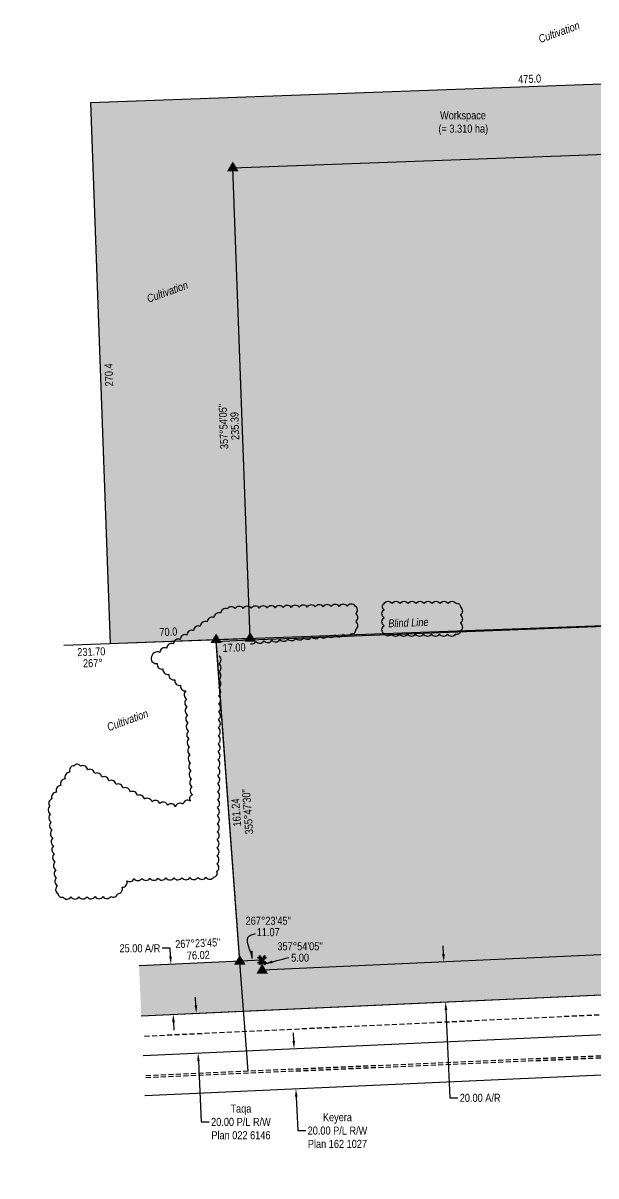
# Model space of a CAD drawing. Extents: x 685628 to 689949, y 5842791 to 5846601.
# Drawn here: x 688197 to 688912, y 5843346 to 5844787 of the extents above; entities that cross this region are included whole.
import ezdxf
from ezdxf.enums import TextEntityAlignment as Align

# ---------------------------------------------------------------- set-up
doc = ezdxf.new("R2010")
doc.units = 0
doc.header["$LTSCALE"] = 5
doc.linetypes.add('0', pattern=[1, 1, 0])
doc.linetypes.add('UG_PIPE', pattern=[1.875, 1.25, -0.625])
for name, color, linetype in [('AS-FENCE', 48, 'foc-FENCE'), ('AS-PIPE-UG', 44, 'UG_PIPE'), ('F-RW', 190, 'Continuous'), ('L-BD', 7, 'Continuous'), ('L-MON', 1, 'Continuous'), ('L-SEC', 7, 'Continuous'), ('P-PROPOSED', 10, 'Continuous'), ('P-PROPOSED-H', 21, 'Continuous'), ('P-TEMP-H 1', 41, 'Continuous'), ('P-TEMP_WORKSPACE', 46, 'Continuous'), ('P-TXT', 4, 'Continuous'), ('T-BUSH', 110, '0')]:
    doc.layers.add(name, color=color, linetype=linetype)
doc.layers.add('P-TEMP-T', color=46, linetype='Continuous', lineweight=18)
doc.layers.add('T-TEXT', color=48, linetype='Continuous', lineweight=18)
doc.styles.add('100L', font='ARIALN.TTF', dxfattribs={"height": 11})
doc.styles.add('80CG', font='ARIALN.TTF', dxfattribs={"height": 10})
doc.styles.add('80L', font='ARIALN.TTF', dxfattribs={"height": 10})
doc.styles.add('80LS', font='ARIALNI.TTF', dxfattribs={"height": 10})
doc.styles.add('foc-LtypeFont', font='ARIALN.TTF', dxfattribs={"height": 7.35})
doc.linetypes.add('foc-FENCE', pattern='A,10,-1,["X",foc-LtypeFont,S=0.2,R=0,X=-0.625,Y=-0.75],-1.24', length=12.24)
doc.dimstyles.new('Compass 5 000', dxfattribs={"dimscale": 5, "dimtxt": 9, "dimasz": 2, "dimexe": 0.2, "dimexo": 0.0625, "dimgap": 0.5, "dimtad": 0, "dimtih": 1, "dimtoh": 1, "dimzin": 0, "dimdsep": 46, "dimtxsty": '80CG', "dimcen": 0.1, "dimse1": 1, "dimse2": 1, "dimclrd": 256, "dimclrt": 256, "dimaunit": 1, "dimadec": 4, "dimazin": 0, "dimtfac": 0.06, "dimtofl": 0, "dimtmove": 0, "dimatfit": 1, "dimfxl": 0.2, "dimtolj": 1, "dimtzin": 0, "dimlwd": -1, "dimarcsym": 0})

# ---------------------------------------------------------------- blocks, each defined once
blk = doc.blocks.new('*D390')
at = {"layer": 'F-RW', "transparency": 16777216}
for p, q in [((688412.6, 5843559.5), (688412.1, 5843569.5)), ((688415.8, 5843489.6), (688419.2, 5843413.6)), ((688419.2, 5843413.6), (688429.2, 5843413.6))]:
    blk.add_line(p, q, dxfattribs=at)
for points in [[(688414.3, 5843559.6), (688410.9, 5843559.4), (688413, 5843549.5)], [(688417.4, 5843489.6), (688414.1, 5843489.5), (688415.3, 5843499.6)]]:
    blk.add_solid(points, dxfattribs=at)
at = {"layer": 'F-RW', "transparency": 16777216, "insert": (688468.8, 5843413.6), "char_height": 10, "attachment_point": 5, "style": '80CG'}
blk.add_mtext('\\A1;Taqa\\P20.00 P/L R/W\\PPlan 022 6146', dxfattribs=at)
blk = doc.blocks.new('*D391')
at = {"layer": 'F-RW', "transparency": 16777216}
for p, q in [((688534.8, 5843515), (688534.3, 5843525)), ((688538, 5843445.1), (688539.9, 5843402.8)), ((688539.9, 5843402.8), (688549.9, 5843402.8))]:
    blk.add_line(p, q, dxfattribs=at)
for points in [[(688536.4, 5843515.1), (688533.1, 5843514.9), (688535.2, 5843505)], [(688539.6, 5843445.2), (688536.3, 5843445), (688537.5, 5843455.1)]]:
    blk.add_solid(points, dxfattribs=at)
at = {"layer": 'F-RW', "transparency": 16777216, "insert": (688589.4, 5843402.8), "char_height": 10, "attachment_point": 5, "style": '80CG'}
blk.add_mtext('\\A1;Keyera\\P20.00 P/L R/W\\PPlan 162 1027', dxfattribs=at)
blk = doc.blocks.new('TRIA')
blk.add_hatch(color=255).paths.add_polyline_path([(-0.04, 1.52), (-1.47, -0.87), (1.39, -0.87)])
blk = doc.blocks.new('TRIAA')
blk.add_blockref('TRIA', (0, 0))
blk = doc.blocks.new('TRIB')
at = {"color": 1}
blk.add_lwpolyline([(-1.12, -0.67), (-0.04, 1.13), (1.04, -0.67)], close=True, dxfattribs=at)
blk = doc.blocks.new('TRIBB')
blk.add_blockref('TRIB', (0, 0))
blk = doc.blocks.new('TRICC')
for name in ['TRIAA', 'TRIBB']:
    blk.add_blockref(name, (0, 0))
blk = doc.blocks.new('plspike')
blk.add_blockref('TRICC', (0, 0))
blk = doc.blocks.new('*D419')
at = {"layer": 'P-TXT', "transparency": 16777216}
for p, q in [((688380.4, 5843630.6), (688370.4, 5843630.6)), ((688380.8, 5843620.6), (688380.4, 5843630.6)), ((688384.6, 5843538.2), (688385, 5843528.2))]:
    blk.add_line(p, q, dxfattribs=at)
at = {"layer": 'P-TXT', "linetype": 'Continuous', "transparency": 16777216}
for points in [[(688382.5, 5843620.7), (688379.2, 5843620.5), (688381.3, 5843610.6)], [(688386.3, 5843538.3), (688382.9, 5843538.1), (688384.1, 5843548.2)]]:
    blk.add_solid(points, dxfattribs=at)
at = {"layer": 'P-TXT', "linetype": 'Continuous', "transparency": 16777216, "insert": (688342.6, 5843630.6), "char_height": 10, "attachment_point": 5, "style": '80CG'}
blk.add_mtext('\\A1;25.00 A/R', dxfattribs=at)
blk = doc.blocks.new('TEMP')
h = blk.add_hatch(color=255)
h.dxf.hatch_style = 1
h.paths.add_polyline_path([(0, 0.25), (-0.67, 1.15), (-0.67, 0.67), (-1.15, 0.67), (-0.25, 0), (-1.15, -0.67), (-0.67, -0.67), (-0.67, -1.15), (0, -0.25), (0.67, -1.15), (0.67, -0.67), (1.15, -0.67), (0.25, 0), (1.15, 0.67), (0.67, 0.67), (0.67, 1.15)])
h.paths.add_polyline_path([(0.57, 0.85), (0.57, 0.57), (0.85, 0.57), (0.08, 0), (0.85, -0.57), (0.57, -0.57), (0.57, -0.85), (0, -0.08), (-0.57, -0.85), (-0.57, -0.57), (-0.85, -0.57), (-0.08, 0), (-0.85, 0.57), (-0.57, 0.57), (-0.57, 0.85), (0, 0.08)], flags=16)
h = blk.add_hatch(color=1)
h.dxf.hatch_style = 1
h.paths.add_polyline_path([(0, 0.08), (-0.57, 0.85), (-0.57, 0.57), (-0.85, 0.57), (-0.08, 0), (-0.85, -0.57), (-0.57, -0.57), (-0.57, -0.85), (0, -0.08), (0.57, -0.85), (0.57, -0.57), (0.85, -0.57), (0.08, 0), (0.85, 0.57), (0.57, 0.57), (0.57, 0.85)])
at = {"color": 1}
for p, q in [((-0.08, 0), (0.08, 0)), ((0, 0.08), (0, -0.08))]:
    blk.add_line(p, q, dxfattribs=at)
at = {"color": 255, "flags": 128}
blk.add_lwpolyline([(-0.25, 0), (-1.15, 0.67), (-0.67, 0.67), (-0.67, 1.15), (0, 0.25), (0.67, 1.15), (0.67, 0.67), (1.15, 0.67), (0.25, 0), (1.15, -0.67), (0.67, -0.67), (0.67, -1.15), (0, -0.25), (-0.67, -1.15), (-0.67, -0.67), (-1.15, -0.67)], close=True, dxfattribs=at)
at = {"color": 1, "flags": 128}
blk.add_lwpolyline([(-0.08, 0), (-0.85, 0.57), (-0.57, 0.57), (-0.57, 0.85), (0, 0.08), (0.57, 0.85), (0.57, 0.57), (0.85, 0.57), (0.08, 0), (0.85, -0.57), (0.57, -0.57), (0.57, -0.85), (0, -0.08), (-0.57, -0.85), (-0.57, -0.57), (-0.85, -0.57)], close=True, dxfattribs=at)
blk = doc.blocks.new('*D427')
at = {"layer": 'P-TXT', "transparency": 16777216}
for p, q in [((688721.8, 5843623.6), (688721.4, 5843633.6)), ((688725, 5843553.7), (688730, 5843443.7)), ((688730, 5843443.7), (688740, 5843443.7))]:
    blk.add_line(p, q, dxfattribs=at)
at = {"layer": 'P-TXT', "linetype": 'Continuous', "transparency": 16777216}
for points in [[(688723.5, 5843623.7), (688720.1, 5843623.5), (688722.3, 5843613.6)], [(688726.7, 5843553.7), (688723.3, 5843553.6), (688724.5, 5843563.6)]]:
    blk.add_solid(points, dxfattribs=at)
at = {"layer": 'P-TXT', "linetype": 'Continuous', "transparency": 16777216, "insert": (688767.7, 5843443.7), "char_height": 10, "attachment_point": 5, "style": '80CG'}
blk.add_mtext('\\A1;20.00 A/R', dxfattribs=at)

msp = doc.modelspace()

# ---------------------------------------------------------------- hatches: boundary and pattern name
at = {"layer": 'P-PROPOSED-H'}
h = msp.add_hatch(color=256, dxfattribs=at)
h.dxf.hatch_style = 1
h.paths.add_polyline_path([(689769.485, 5844002.578), (689511.794, 5843993.17), (689524.364, 5843650.126), (688495.627, 5843603.299), (688495.169, 5843615.79), (688467.537, 5843614.511), (688437.962, 5844016.469), (688480.43, 5844018.038), (688458.884, 5844606.059), (689470.702, 5844643.091), (689486.277, 5844218.044), (689586.199, 5844221.709), (689592.174, 5844058.626), (689767.094, 5844065.004)])
h = msp.add_hatch(color=256, dxfattribs=at)
h.dxf.hatch_style = 1
h.paths.add_polyline_path([(688344.342, 5843546.386), (688497.894, 5843553.356), (689588.626, 5843603.005), (689575.161, 5843970.478), (689599.226, 5843996.362), (689511.794, 5843993.17), (689524.364, 5843650.126), (688495.627, 5843603.299), (688495.169, 5843615.79), (688341.508, 5843608.815)])
at = {"layer": 'P-TEMP-H 1'}
h = msp.add_hatch(color=256, dxfattribs=at)
h.dxf.hatch_style = 1
h.paths.add_polyline_path([(689467.502, 5844730.523), (688280.819, 5844687.091), (688305.553, 5844011.628), (688480.417, 5844018.031), (688458.884, 5844606.059), (689470.702, 5844643.091)])

# ---------------------------------------------------------------- linework, layer by layer
at = {"layer": 'AS-FENCE', "flags": 128}
msp.add_lwpolyline([(689767.094, 5844065.004), (689301.974, 5844047.179), (688480.334, 5844015.579), (688437.559, 5844013.804), (688468.477, 5843597.189), (688473.867, 5843526.461), (688477.462, 5843476.941)], dxfattribs=at)
at = {"layer": 'AS-PIPE-UG'}
for p, q in [((689927.898, 5843594.763), (688345.515, 5843520.432)), ((689929.825, 5843539.531), (688347.746, 5843471.351)), ((689929.913, 5843537.033), (688347.86, 5843468.854))]:
    msp.add_line(p, q, dxfattribs=at)
at = {"layer": 'F-RW', "flags": 128}
for points in [[(688344.337, 5843546.356), (689633.557, 5843604.99), (689784.495, 5843610.796), (689786.417, 5843560.839), (689635.654, 5843555.039), (688346.607, 5843496.413)], [(688348.876, 5843446.499), (689637.751, 5843505.088), (689788.338, 5843510.881), (689786.417, 5843560.839), (689635.654, 5843555.039), (688346.607, 5843496.413)]]:
    msp.add_lwpolyline(points, dxfattribs=at)
at = {"layer": 'L-SEC'}
msp.add_line((688247.47, 5844009.535), (689779.659, 5844065.463), dxfattribs=at)
at = {"layer": 'P-PROPOSED', "flags": 128}
msp.add_lwpolyline([(689769.485, 5844002.578), (689511.794, 5843993.17), (689524.364, 5843650.126), (688495.627, 5843603.299), (688495.169, 5843615.79), (688467.537, 5843614.511), (688437.962, 5844016.469), (688480.43, 5844018.038), (688458.884, 5844606.059), (689470.702, 5844643.091), (689486.277, 5844218.044), (689586.199, 5844221.709), (689592.174, 5844058.626), (689767.094, 5844065.004)], close=True, dxfattribs=at)
msp.add_lwpolyline([(688344.342, 5843546.386), (688497.894, 5843553.356), (689588.626, 5843603.005), (689575.161, 5843970.478), (689599.226, 5843996.362), (689511.794, 5843993.17), (689524.364, 5843650.126), (688495.627, 5843603.299), (688495.169, 5843615.79), (688341.508, 5843608.815)], dxfattribs=at)
at = {"layer": 'P-TEMP_WORKSPACE'}
msp.add_lwpolyline([(689467.502, 5844730.523), (688280.819, 5844687.091), (688305.553, 5844011.628), (688480.417, 5844018.031), (688458.884, 5844606.059), (689470.702, 5844643.091)], close=True, dxfattribs=at)
at = {"layer": 'T-BUSH', "linetype": 'Continuous', "flags": 128}
msp.add_lwpolyline([(688647.592, 5844061.659, -0.52056705), (688657.59, 5844061.659, -0.52056705), (688667.589, 5844061.659, -0.52056705), (688677.588, 5844061.659, -0.52056705), (688687.587, 5844061.659, -0.52056705), (688697.586, 5844061.659, -0.52056705), (688707.585, 5844061.659, -0.52056705), (688717.584, 5844061.659, -0.52056705), (688727.583, 5844061.659, -0.52056705), (688737.582, 5844061.659, -0.52056705), (688742.984, 5844057.062, -0.52056705), (688742.984, 5844047.063, -0.52056705), (688742.984, 5844037.064, -0.52056705), (688742.984, 5844027.066, -0.52056705), (688736.964, 5844023.087, -0.52056705), (688726.965, 5844023.087, -0.52056705), (688716.966, 5844023.087, -0.52056705), (688706.967, 5844023.087, -0.52056705), (688696.968, 5844023.087, -0.52056705), (688686.969, 5844023.087, -0.52056705), (688676.97, 5844023.087, -0.52056705), (688666.971, 5844023.087, -0.52056705), (688656.972, 5844023.087, -0.52056705), (688647.592, 5844023.705, -0.52056705), (688647.592, 5844033.704, -0.52056705), (688647.592, 5844043.703, -0.52056705), (688647.592, 5844053.702, -0.52056705)], format="xyb", close=True, dxfattribs=at)
msp.add_lwpolyline([(688480.688, 5844011.212, 0.33543195), (688487.483, 5844014.041, 0.52056705), (688497.448, 5844014.858, 0.52056705), (688507.414, 5844015.675, 0.52056705), (688517.379, 5844016.492, 0.52056705), (688527.345, 5844017.309, 0.52056705), (688537.31, 5844018.126, 0.52056705), (688547.276, 5844018.943, 0.52056705), (688557.241, 5844019.76, 0.52056705), (688567.207, 5844020.577, 0.52056705), (688577.172, 5844021.394, 0.52056705), (688587.138, 5844022.211, 0.52056705), (688597.103, 5844023.028, 0.52056705), (688607.068, 5844023.845, 0.52056705), (688612.307, 5844029.017, 0.52056705), (688612.307, 5844039.016, 0.52056705), (688612.307, 5844049.015, 0.52056705), (688611.545, 5844058.237, 0.52056705), (688601.548, 5844058.035, 0.52056705), (688591.551, 5844057.833, 0.52056705), (688581.555, 5844057.632, 0.52056705), (688571.558, 5844057.43, 0.52056705), (688561.561, 5844057.228, 0.52056705), (688551.564, 5844057.027, 0.52056705), (688541.567, 5844056.825, 0.52056705), (688531.57, 5844056.623, 0.52056705), (688521.574, 5844056.422, 0.52056705), (688511.577, 5844056.22, 0.52056705), (688501.58, 5844056.018, 0.52056705), (688491.583, 5844055.817, 0.52056705), (688481.586, 5844055.615, 0.52056705), (688471.589, 5844055.414, 0.52056705), (688461.592, 5844055.212, 0.52056705), (688451.679, 5844054.737, 0.52056705), (688443.282, 5844049.309, 0.52056705), (688434.884, 5844043.881, 0.52056705), (688426.487, 5844038.454, 0.52056705), (688418.089, 5844033.026, 0.52056705), (688409.692, 5844027.599, 0.52056705), (688401.294, 5844022.171, 0.52056705), (688392.896, 5844016.744, 0.52056705), (688384.499, 5844011.316, 0.52056705), (688376.101, 5844005.888, 0.52056705), (688367.704, 5844000.461, 0.52056705), (688356.774, 5843993.397, 0.52056705), (688364.096, 5843986.587, 0.52056705), (688371.418, 5843979.778, 0.52056705), (688378.74, 5843972.969, 0.52056705), (688386.062, 5843966.16, 0.52056705), (688393.384, 5843959.351, 0.52056705), (688400.186, 5843952.295, 0.52056705), (688400.815, 5843942.316, 0.52056705), (688401.444, 5843932.337, 0.52056705), (688402.073, 5843922.358, 0.52056705), (688402.701, 5843912.379, 0.52056705), (688403.33, 5843902.4, 0.52056705), (688403.959, 5843892.421, 0.52056705), (688404.588, 5843882.442, 0.52056705), (688405.216, 5843872.462, 0.52056705), (688405.845, 5843862.483, 0.52056705), (688406.474, 5843852.504, 0.52056705), (688407.103, 5843842.525, 0.52056705), (688407.731, 5843832.546, 0.52056705), (688408.36, 5843822.567, 0.52056705), (688405.658, 5843814.67, 0.52056705), (688396.412, 5843810.864, 0.52056705), (688387.116, 5843807.603, 0.52056705), (688377.334, 5843809.677, 0.52056705), (688367.553, 5843811.75, 0.52056705), (688357.771, 5843813.824, 0.52056705), (688348.354, 5843816.916, 0.52056705), (688339.472, 5843821.508, 0.52056705), (688330.59, 5843826.101, 0.52056705), (688321.708, 5843830.694, 0.52056705), (688312.827, 5843835.286, 0.52056705), (688303.945, 5843839.879, 0.52056705), (688295.063, 5843844.472, 0.52056705), (688286.182, 5843849.064, 0.52056705), (688277.3, 5843853.657, 0.52056705), (688268.418, 5843858.25, 0.52056705), (688260.556, 5843858.855, 0.52056705), (688254.97, 5843850.562, 0.52056705), (688249.383, 5843842.269, 0.52056705), (688243.797, 5843833.976, 0.52056705), (688238.211, 5843825.684, 0.52056705), (688232.624, 5843817.391, 0.52056705), (688230.04, 5843808.334, 0.52056705), (688230.984, 5843798.38, 0.52056705), (688231.928, 5843788.426, 0.52056705), (688232.872, 5843778.472, 0.52056705), (688233.817, 5843768.518, 0.52056705), (688234.761, 5843758.563, 0.52056705), (688235.705, 5843748.609, 0.52056705), (688236.649, 5843738.655, 0.52056705), (688237.594, 5843728.701, 0.52056705), (688238.538, 5843718.747, 0.52056705), (688239.482, 5843708.792, 0.52056705), (688240.426, 5843698.838, 0.52056705), (688246.516, 5843694.62, 0.52056705), (688256.514, 5843694.759, 0.52056705), (688266.512, 5843694.898, 0.52056705), (688276.51, 5843695.037, 0.52056705), (688286.508, 5843695.175, 0.52056705), (688296.506, 5843695.314, 0.52056705), (688306.504, 5843695.453, 0.52056705), (688314.792, 5843698.858, 0.52056705), (688320.604, 5843706.994, 0.52056705), (688326.417, 5843715.13, 0.52056705), (688335.118, 5843717.78, 0.52056705), (688345.115, 5843717.968, 0.52056705), (688355.112, 5843718.157, 0.52056705), (688365.109, 5843718.345, 0.52056705), (688375.106, 5843718.533, 0.52056705), (688385.104, 5843718.722, 0.52056705), (688395.101, 5843718.91, 0.52056705), (688405.098, 5843719.099, 0.52056705), (688415.095, 5843719.287, 0.52056705), (688425.092, 5843719.476, 0.52056705), (688435.089, 5843719.664, 0.52056705), (688438.58, 5843726.307, 0.52056705), (688438.689, 5843736.305, 0.52056705), (688438.797, 5843746.304, 0.52056705), (688438.906, 5843756.302, 0.52056705), (688439.015, 5843766.3, 0.52056705), (688439.124, 5843776.299, 0.52056705), (688439.232, 5843786.297, 0.52056705), (688439.341, 5843796.295, 0.52056705), (688439.45, 5843806.294, 0.52056705), (688439.558, 5843816.292, 0.52056705), (688439.667, 5843826.29, 0.52056705), (688439.776, 5843836.288, 0.52056705), (688439.885, 5843846.287, 0.52056705), (688439.993, 5843856.285, 0.52056705), (688440.102, 5843866.283, 0.52056705), (688440.211, 5843876.282, 0.52056705), (688440.32, 5843886.28, 0.52056705), (688440.428, 5843896.278, 0.52056705), (688440.537, 5843906.276, 0.52056705), (688440.646, 5843916.275, 0.52056705), (688440.755, 5843926.273, 0.52056705), (688440.863, 5843936.271, 0.52056705), (688440.972, 5843946.27, 0.52056705), (688441.081, 5843956.268, 0.52056705), (688441.189, 5843966.266, 0.52056705), (688441.298, 5843976.264, 0.52056705), (688441.407, 5843986.263, 0.52056705), (688441.516, 5843996.261)], format="xyb", dxfattribs=at)

# ---------------------------------------------------------------- block references
at = {"layer": 'L-MON', "xscale": 4.999441249999988, "yscale": 4.999441249999988, "zscale": 4.999441249999988}
for p in [(688458.884, 5844606.059), (688480.417, 5844018.031), (688495.627, 5843603.299)]:
    msp.add_blockref('plspike', p, dxfattribs=at)
at = {"layer": 'L-MON', "color": 2, "linetype": 'Continuous', "xscale": 4.999441249999999, "yscale": 4.999441249999999, "zscale": 4.999441249999999}
for p in [(688437.962, 5844016.469), (688467.537, 5843614.511)]:
    msp.add_blockref('plspike', p, dxfattribs=at)
at = {"layer": 'L-MON', "color": 5, "linetype": 'Continuous', "xscale": 4.999441249999988, "yscale": 4.999441249999988, "zscale": 4.999441249999988}
msp.add_blockref('TEMP', (688495.169, 5843615.773), dxfattribs=at)

# ---------------------------------------------------------------- texts
at = {"layer": 'L-BD', "linetype": 'Continuous', "style": '80L'}
for s, height, rotation, p in [("357°54'05''", 9.99888, 92.0971, (688446.957, 5844282.838)), ('235.39', 9.9989, 92.0971, (688461.195, 5844283.36)), ('231.70', 9.9989, 2.0898, (688281.894, 5844001.301)), ('267°', 9.9989, 2.0905, (688283.852, 5843987.098)), ("355°47'30''", 9.99888, 94.2442, (688477.133, 5843801.414)), ('161.24', 9.9989, 94.2442, (688462.924, 5843800.359)), ('267°23\'45"', 9.9989, 2.604, (688414.936, 5843637.043)), ('76.02', 9.9989, 2.604, (688415.617, 5843622.06))]:
    msp.add_text(s, height=height, rotation=rotation, dxfattribs=at).set_placement(p, align=Align.MIDDLE)
for s, height, p in [('267°23\'45"', 9.9989, (688502.875, 5843665.085)), ('11.07', 9.9989, (688502.875, 5843650.836)), ("357°54'05''", 9.99888, (688542.72, 5843633.216)), ('5.00', 9.9989, (688542.72, 5843618.967))]:
    msp.add_text(s, height=height, dxfattribs=at).set_placement(p, align=Align.MIDDLE)
at = {"layer": 'L-BD', "linetype": 'Continuous', "insert": (688460.118, 5844011.462), "char_height": 9.9989, "width": 35.38604, "attachment_point": 2, "rotation": 2.0898, "style": '80L', "bg_fill": 1, "box_fill_scale": 1.1, "bg_fill_color": 21, "bg_fill_transparency": 0}
msp.add_mtext('17.00', dxfattribs=at)
at = {"layer": 'L-SEC', "insert": (688652.714, 5844041.688), "char_height": 9.99888, "attachment_point": 1, "rotation": 2.072955, "style": '100L'}
msp.add_mtext_dynamic_manual_height_columns('{\\fArial Narrow|b0|i1|c0|p34;Blind Line}', width=50.12168, gutter_width=54.994, heights=[0], dxfattribs=at)
at = {"layer": 'P-TEMP-T', "linetype": 'Continuous', "style": '80L'}
for s, rotation, p in [('475.0', 2.1878, (688829.479, 5844717.177)), ('270.4', 92.0985, (688303.743, 5844347.225)), ('70.0', 2.604026, (688378.131, 5844026.156))]:
    msp.add_text(s, height=9.9989, rotation=rotation, dxfattribs=at).set_placement(p, align=Align.MIDDLE)
at = {"layer": 'P-TEMP-T', "insert": (688715.171, 5844676.677), "char_height": 9.99888, "attachment_point": 1, "style": '80L'}
msp.add_mtext_dynamic_manual_height_columns('\\pi2.4304;Workspace\\P\\pi0.39443;(= 3.310 ha)', width=61.49831, gutter_width=49.994, heights=[0], dxfattribs=at)
at = {"layer": 'T-TEXT', "linetype": 'Continuous', "style": '80LS'}
for p in [(688866.206, 5844775.597), (688376.875, 5844451.183), (688327.169, 5843915.731)]:
    msp.add_text('Cultivation', height=10, rotation=20, dxfattribs=at).set_placement(p, align=Align.MIDDLE_CENTER)

# ---------------------------------------------------------------- dimensions: what is measured, and where the dimension line sits
at = {"layer": 'F-RW'}
for base, p1, p2, angle, text, picture, middle in [((688415.32, 5843499.56), (688196.636, 5843539.638), (688198.912, 5843489.696), 272.60974, 'Taqa\\P20.00 P/L R/W\\PPlan 022 6146', '*D390', (688468.778, 5843413.605)), ((688537.506, 5843455.094), (688367.763, 5843497.375), (688370.038, 5843447.461), 272.609588, 'Keyera\\P20.00 P/L R/W\\PPlan 162 1027', '*D391', (688589.429, 5843402.815))]:
    dim = msp.add_linear_dim(base=base, p1=p1, p2=p2, angle=angle, text=text, dimstyle='Compass 5 000', dxfattribs=at)
    dim.commit()
    dim.dimension.update_dxf_attribs({"geometry": picture, "text_midpoint": middle, "dimtype": 161})
at = {"layer": 'P-TXT', "color": 5, "linetype": 'Continuous'}
for base, p1, p2, angle, text, picture, middle in [((688381.293, 5843610.594), (688369.715, 5843547.51), (688366.876, 5843609.938), 92.604026, '25.00 A/R', '*D419', (688342.649, 5843630.573)), ((688724.534, 5843563.647), (688766.63, 5843615.608), (688768.902, 5843565.665), 272.604026, '20.00 A/R', '*D427', (688767.725, 5843443.681))]:
    dim = msp.add_linear_dim(base=base, p1=p1, p2=p2, angle=angle, text=text, dimstyle='Compass 5 000', dxfattribs=at)
    dim.commit()
    dim.dimension.update_dxf_attribs({"geometry": picture, "text_midpoint": middle, "dimtype": 161})

# ---------------------------------------------------------------- leaders
at = {"layer": 'L-BD', "linetype": 'Continuous', "path_type": 1}
for points in [[(688483.194, 5843617.519), (688479.392, 5843646.419), (688487.026, 5843648.997)], [(688498.477, 5843611.188), (688528.693, 5843619.252)]]:
    msp.add_leader(points, dimstyle='Compass 5 000', dxfattribs=at)

doc.saveas('drawing.dxf')
